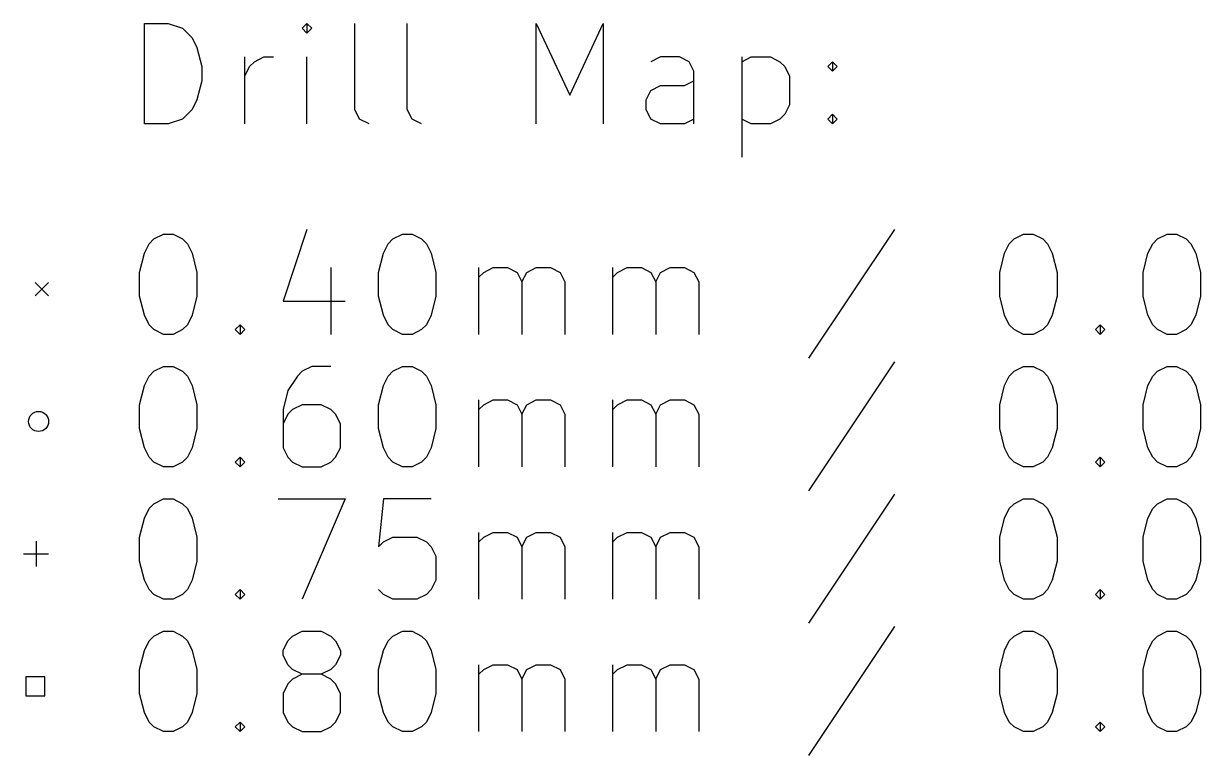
# Model space of a CAD drawing. Extents: x -3 to 140, y -124 to 0.
# Drawn here: x -0.78 to 34.41, y -99.78 to -77.88 of the extents above; entities that cross this region are included whole.
import ezdxf

# ---------------------------------------------------------------- set-up
doc = ezdxf.new("R2010")
doc.units = 0
doc.header["$MEASUREMENT"] = 0
doc.layers.add('BLACK', color=7, linetype='CONTINUOUS')

msp = doc.modelspace()

# ---------------------------------------------------------------- linework, layer by layer
at = {"layer": 'BLACK', "linetype": 'CONTINUOUS'}
for p, q in [((2.83928, -80.8821), (2.83928, -77.8821)), ((2.83928, -77.8821), (3.55357, -77.8821)), ((3.55357, -77.8821), (3.98214, -78.025)), ((3.98214, -78.025), (4.26786, -78.3107)), ((7.69643, -77.8821), (7.55357, -78.025)), ((7.55357, -78.025), (7.69643, -78.1679)), ((7.83928, -78.025), (7.69643, -77.8821)), ((7.69643, -77.8821), (7.69643, -78.1679)), ((7.69643, -78.1679), (7.83928, -78.025)), ((9.125, -80.4536), (9.125, -77.8821)), ((10.6964, -80.4536), (10.6964, -77.8821)), ((14.5536, -80.8821), (14.5536, -77.8821)), ((14.5536, -77.8821), (15.5536, -80.025)), ((15.5536, -80.025), (16.5536, -77.8821)), ((16.5536, -77.8821), (16.5536, -80.8821)), ((4.26786, -78.3107), (4.41071, -78.5964)), ((4.41071, -78.5964), (4.55357, -79.1679)), ((5.83928, -80.8821), (5.83928, -78.8821)), ((5.98214, -79.1679), (6.125, -79.025)), ((6.125, -79.025), (6.41071, -78.8821)), ((6.41071, -78.8821), (6.69643, -78.8821)), ((7.69643, -80.8821), (7.69643, -78.8821)), ((18.2679, -78.8821), (17.9821, -79.025)), ((18.8393, -78.8821), (18.2679, -78.8821)), ((19.125, -79.025), (18.8393, -78.8821)), ((19.2679, -79.3107), (19.125, -79.025)), ((20.6964, -78.8821), (20.6964, -81.8821)), ((20.6964, -79.025), (20.9821, -78.8821)), ((20.9821, -78.8821), (21.5536, -78.8821)), ((21.5536, -78.8821), (21.8393, -79.025)), ((21.8393, -79.025), (21.9821, -79.1679)), ((23.2679, -79.1679), (23.4107, -79.025)), ((23.4107, -79.025), (23.5536, -79.1679)), ((23.4107, -79.025), (23.4107, -79.3107)), ((4.55357, -79.1679), (4.55357, -79.5964)), ((5.83928, -79.4536), (5.98214, -79.1679)), ((19.2679, -80.8821), (19.2679, -79.3107)), ((21.9821, -79.1679), (22.125, -79.4536)), ((22.125, -79.4536), (22.125, -80.3107)), ((23.4107, -79.3107), (23.2679, -79.1679)), ((23.5536, -79.1679), (23.4107, -79.3107)), ((4.55357, -79.5964), (4.41071, -80.1679)), ((17.9821, -79.8821), (18.2679, -79.7393)), ((18.2679, -79.7393), (18.9821, -79.7393)), ((18.9821, -79.7393), (19.2679, -79.5964)), ((4.41071, -80.1679), (4.26786, -80.4536)), ((17.8393, -80.1679), (17.9821, -79.8821)), ((17.8393, -80.4536), (17.8393, -80.1679)), ((4.26786, -80.4536), (3.98214, -80.7393)), ((9.26786, -80.7393), (9.125, -80.4536)), ((10.8393, -80.7393), (10.6964, -80.4536)), ((17.9821, -80.7393), (17.8393, -80.4536)), ((22.125, -80.3107), (21.9821, -80.5964)), ((3.55357, -80.8821), (2.83928, -80.8821)), ((3.98214, -80.7393), (3.55357, -80.8821)), ((9.55357, -80.8821), (9.26786, -80.7393)), ((11.125, -80.8821), (10.8393, -80.7393)), ((18.2679, -80.8821), (17.9821, -80.7393)), ((18.9821, -80.8821), (18.2679, -80.8821)), ((19.2679, -80.7393), (18.9821, -80.8821)), ((20.9821, -80.8821), (20.6964, -80.7393)), ((21.5536, -80.8821), (20.9821, -80.8821)), ((21.8393, -80.7393), (21.5536, -80.8821)), ((21.9821, -80.5964), (21.8393, -80.7393)), ((23.2679, -80.7393), (23.4107, -80.5964)), ((23.4107, -80.8821), (23.2679, -80.7393)), ((23.4107, -80.5964), (23.5536, -80.7393)), ((23.4107, -80.5964), (23.4107, -80.8821)), ((23.5536, -80.7393), (23.4107, -80.8821)), ((7.69643, -84.0393), (6.98214, -86.1821)), ((25.2679, -84.0393), (22.6964, -87.8964)), ((2.98214, -84.4679), (3.125, -84.325)), ((3.125, -84.325), (3.41071, -84.1821)), ((3.41071, -84.1821), (3.69643, -84.1821)), ((3.69643, -84.1821), (3.98214, -84.325)), ((3.98214, -84.325), (4.125, -84.4679)), ((10.125, -84.4679), (10.2679, -84.325)), ((10.2679, -84.325), (10.5536, -84.1821)), ((10.5536, -84.1821), (10.8393, -84.1821)), ((10.8393, -84.1821), (11.125, -84.325)), ((11.125, -84.325), (11.2679, -84.4679)), ((28.6964, -84.4679), (28.8393, -84.325)), ((28.8393, -84.325), (29.125, -84.1821)), ((29.125, -84.1821), (29.4107, -84.1821)), ((29.4107, -84.1821), (29.6964, -84.325)), ((29.6964, -84.325), (29.8393, -84.4679)), ((32.9821, -84.4679), (33.125, -84.325)), ((33.125, -84.325), (33.4107, -84.1821)), ((33.4107, -84.1821), (33.6964, -84.1821)), ((33.6964, -84.1821), (33.9821, -84.325)), ((33.9821, -84.325), (34.125, -84.4679)), ((2.69643, -85.325), (2.83928, -84.7536)), ((2.83928, -84.7536), (2.98214, -84.4679)), ((4.125, -84.4679), (4.26786, -84.7536)), ((4.26786, -84.7536), (4.41071, -85.325)), ((9.83928, -85.325), (9.98214, -84.7536)), ((9.98214, -84.7536), (10.125, -84.4679)), ((11.2679, -84.4679), (11.4107, -84.7536)), ((11.4107, -84.7536), (11.5536, -85.325)), ((28.4107, -85.325), (28.5536, -84.7536)), ((28.5536, -84.7536), (28.6964, -84.4679)), ((29.8393, -84.4679), (29.9821, -84.7536)), ((29.9821, -84.7536), (30.125, -85.325)), ((32.6964, -85.325), (32.8393, -84.7536)), ((32.8393, -84.7536), (32.9821, -84.4679)), ((34.125, -84.4679), (34.2679, -84.7536)), ((34.2679, -84.7536), (34.4107, -85.325)), ((2.69643, -86.0393), (2.69643, -85.325)), ((4.41071, -85.325), (4.41071, -86.0393)), ((8.41071, -85.1821), (8.41071, -87.1821)), ((9.83928, -86.0393), (9.83928, -85.325)), ((11.5536, -85.325), (11.5536, -86.0393)), ((12.8393, -87.1821), (12.8393, -85.1821)), ((12.8393, -85.4679), (12.9821, -85.325)), ((12.9821, -85.325), (13.2679, -85.1821)), ((13.2679, -85.1821), (13.6964, -85.1821)), ((13.6964, -85.1821), (13.9821, -85.325)), ((13.9821, -85.325), (14.125, -85.6107)), ((14.125, -85.6107), (14.2679, -85.325)), ((14.2679, -85.325), (14.5536, -85.1821)), ((14.5536, -85.1821), (14.9821, -85.1821)), ((14.9821, -85.1821), (15.2679, -85.325)), ((15.2679, -85.325), (15.4107, -85.6107)), ((16.8393, -87.1821), (16.8393, -85.1821)), ((16.8393, -85.4679), (16.9821, -85.325)), ((16.9821, -85.325), (17.2679, -85.1821)), ((17.2679, -85.1821), (17.6964, -85.1821)), ((17.6964, -85.1821), (17.9821, -85.325)), ((17.9821, -85.325), (18.125, -85.6107)), ((18.125, -85.6107), (18.2679, -85.325)), ((18.2679, -85.325), (18.5536, -85.1821)), ((18.5536, -85.1821), (18.9821, -85.1821)), ((18.9821, -85.1821), (19.2679, -85.325)), ((19.2679, -85.325), (19.4107, -85.6107)), ((28.4107, -86.0393), (28.4107, -85.325)), ((30.125, -85.325), (30.125, -86.0393)), ((32.6964, -86.0393), (32.6964, -85.325)), ((34.4107, -85.325), (34.4107, -86.0393)), ((-0.425, -85.625), (-0.025, -86.025)), ((-0.025, -85.625), (-0.425, -86.025)), ((14.125, -85.6107), (14.125, -87.1821)), ((15.4107, -85.6107), (15.4107, -87.1821)), ((18.125, -85.6107), (18.125, -87.1821)), ((19.4107, -85.6107), (19.4107, -87.1821)), ((2.83928, -86.6107), (2.69643, -86.0393)), ((4.41071, -86.0393), (4.26786, -86.6107)), ((6.98214, -86.1821), (8.83928, -86.1821)), ((9.98214, -86.6107), (9.83928, -86.0393)), ((11.5536, -86.0393), (11.4107, -86.6107)), ((28.5536, -86.6107), (28.4107, -86.0393)), ((30.125, -86.0393), (29.9821, -86.6107)), ((32.8393, -86.6107), (32.6964, -86.0393)), ((34.4107, -86.0393), (34.2679, -86.6107)), ((2.98214, -86.8964), (2.83928, -86.6107)), ((3.125, -87.0393), (2.98214, -86.8964)), ((4.125, -86.8964), (3.98214, -87.0393)), ((4.26786, -86.6107), (4.125, -86.8964)), ((5.55357, -87.0393), (5.69643, -86.8964)), ((5.69643, -86.8964), (5.83928, -87.0393)), ((5.69643, -86.8964), (5.69643, -87.1821)), ((10.125, -86.8964), (9.98214, -86.6107)), ((10.2679, -87.0393), (10.125, -86.8964)), ((11.2679, -86.8964), (11.125, -87.0393)), ((11.4107, -86.6107), (11.2679, -86.8964)), ((28.6964, -86.8964), (28.5536, -86.6107)), ((28.8393, -87.0393), (28.6964, -86.8964)), ((29.8393, -86.8964), (29.6964, -87.0393)), ((29.9821, -86.6107), (29.8393, -86.8964)), ((31.2679, -87.0393), (31.4107, -86.8964)), ((31.4107, -86.8964), (31.5536, -87.0393)), ((31.4107, -86.8964), (31.4107, -87.1821)), ((32.9821, -86.8964), (32.8393, -86.6107)), ((33.125, -87.0393), (32.9821, -86.8964)), ((34.125, -86.8964), (33.9821, -87.0393)), ((34.2679, -86.6107), (34.125, -86.8964)), ((3.41071, -87.1821), (3.125, -87.0393)), ((3.69643, -87.1821), (3.41071, -87.1821)), ((3.98214, -87.0393), (3.69643, -87.1821)), ((5.69643, -87.1821), (5.55357, -87.0393)), ((5.83928, -87.0393), (5.69643, -87.1821)), ((10.5536, -87.1821), (10.2679, -87.0393)), ((10.8393, -87.1821), (10.5536, -87.1821)), ((11.125, -87.0393), (10.8393, -87.1821)), ((29.125, -87.1821), (28.8393, -87.0393)), ((29.4107, -87.1821), (29.125, -87.1821)), ((29.6964, -87.0393), (29.4107, -87.1821)), ((31.4107, -87.1821), (31.2679, -87.0393)), ((31.5536, -87.0393), (31.4107, -87.1821)), ((33.4107, -87.1821), (33.125, -87.0393)), ((33.6964, -87.1821), (33.4107, -87.1821)), ((33.9821, -87.0393), (33.6964, -87.1821)), ((2.98214, -88.4279), (3.125, -88.285)), ((3.125, -88.285), (3.41071, -88.1421)), ((3.41071, -88.1421), (3.69643, -88.1421)), ((3.69643, -88.1421), (3.98214, -88.285)), ((3.98214, -88.285), (4.125, -88.4279)), ((7.55357, -88.285), (7.41071, -88.4279)), ((7.83928, -88.1421), (7.55357, -88.285)), ((8.41071, -88.1421), (7.83928, -88.1421)), ((10.125, -88.4279), (10.2679, -88.285)), ((10.2679, -88.285), (10.5536, -88.1421)), ((10.5536, -88.1421), (10.8393, -88.1421)), ((10.8393, -88.1421), (11.125, -88.285)), ((11.125, -88.285), (11.2679, -88.4279)), ((25.2679, -87.9993), (22.6964, -91.8564)), ((28.6964, -88.4279), (28.8393, -88.285)), ((28.8393, -88.285), (29.125, -88.1421)), ((29.125, -88.1421), (29.4107, -88.1421)), ((29.4107, -88.1421), (29.6964, -88.285)), ((29.6964, -88.285), (29.8393, -88.4279)), ((32.9821, -88.4279), (33.125, -88.285)), ((33.125, -88.285), (33.4107, -88.1421)), ((33.4107, -88.1421), (33.6964, -88.1421)), ((33.6964, -88.1421), (33.9821, -88.285)), ((33.9821, -88.285), (34.125, -88.4279)), ((2.83928, -88.7136), (2.98214, -88.4279)), ((4.125, -88.4279), (4.26786, -88.7136)), ((7.41071, -88.4279), (7.125, -88.8564)), ((9.98214, -88.7136), (10.125, -88.4279)), ((11.2679, -88.4279), (11.4107, -88.7136)), ((28.5536, -88.7136), (28.6964, -88.4279)), ((29.8393, -88.4279), (29.9821, -88.7136)), ((32.8393, -88.7136), (32.9821, -88.4279)), ((34.125, -88.4279), (34.2679, -88.7136)), ((2.69643, -89.285), (2.83928, -88.7136)), ((4.26786, -88.7136), (4.41071, -89.285)), ((7.125, -88.8564), (6.98214, -89.4279)), ((9.83928, -89.285), (9.98214, -88.7136)), ((11.4107, -88.7136), (11.5536, -89.285)), ((28.4107, -89.285), (28.5536, -88.7136)), ((29.9821, -88.7136), (30.125, -89.285)), ((32.6964, -89.285), (32.8393, -88.7136)), ((34.2679, -88.7136), (34.4107, -89.285)), ((2.69643, -89.9993), (2.69643, -89.285)), ((4.41071, -89.285), (4.41071, -89.9993)), ((7.55357, -89.285), (7.26786, -89.4279)), ((8.125, -89.285), (7.55357, -89.285)), ((8.41071, -89.4279), (8.125, -89.285)), ((9.83928, -89.9993), (9.83928, -89.285)), ((11.5536, -89.285), (11.5536, -89.9993)), ((12.8393, -91.1421), (12.8393, -89.1421)), ((12.8393, -89.4279), (12.9821, -89.285)), ((12.9821, -89.285), (13.2679, -89.1421)), ((13.2679, -89.1421), (13.6964, -89.1421)), ((13.6964, -89.1421), (13.9821, -89.285)), ((13.9821, -89.285), (14.125, -89.5707)), ((14.125, -89.5707), (14.2679, -89.285)), ((14.2679, -89.285), (14.5536, -89.1421)), ((14.5536, -89.1421), (14.9821, -89.1421)), ((14.9821, -89.1421), (15.2679, -89.285)), ((15.2679, -89.285), (15.4107, -89.5707)), ((16.8393, -91.1421), (16.8393, -89.1421)), ((16.8393, -89.4279), (16.9821, -89.285)), ((16.9821, -89.285), (17.2679, -89.1421)), ((17.2679, -89.1421), (17.6964, -89.1421)), ((17.6964, -89.1421), (17.9821, -89.285)), ((17.9821, -89.285), (18.125, -89.5707)), ((18.125, -89.5707), (18.2679, -89.285)), ((18.2679, -89.285), (18.5536, -89.1421)), ((18.5536, -89.1421), (18.9821, -89.1421)), ((18.9821, -89.1421), (19.2679, -89.285)), ((19.2679, -89.285), (19.4107, -89.5707)), ((28.4107, -89.9993), (28.4107, -89.285)), ((30.125, -89.285), (30.125, -89.9993)), ((32.6964, -89.9993), (32.6964, -89.285)), ((34.4107, -89.285), (34.4107, -89.9993)), ((6.98214, -89.4279), (6.98214, -90.5707)), ((7.125, -89.5707), (6.98214, -89.8564)), ((7.26786, -89.4279), (7.125, -89.5707)), ((8.55357, -89.5707), (8.41071, -89.4279)), ((8.69643, -89.8564), (8.55357, -89.5707)), ((14.125, -89.5707), (14.125, -91.1421)), ((15.4107, -89.5707), (15.4107, -91.1421)), ((18.125, -89.5707), (18.125, -91.1421)), ((19.4107, -89.5707), (19.4107, -91.1421)), ((2.83928, -90.5707), (2.69643, -89.9993)), ((4.41071, -89.9993), (4.26786, -90.5707)), ((8.69643, -90.5707), (8.69643, -89.8564)), ((9.98214, -90.5707), (9.83928, -89.9993)), ((11.5536, -89.9993), (11.4107, -90.5707)), ((28.5536, -90.5707), (28.4107, -89.9993)), ((30.125, -89.9993), (29.9821, -90.5707)), ((32.8393, -90.5707), (32.6964, -89.9993)), ((34.4107, -89.9993), (34.2679, -90.5707)), ((2.98214, -90.8564), (2.83928, -90.5707)), ((4.26786, -90.5707), (4.125, -90.8564)), ((6.98214, -90.5707), (7.125, -90.8564)), ((8.55357, -90.8564), (8.69643, -90.5707)), ((10.125, -90.8564), (9.98214, -90.5707)), ((11.4107, -90.5707), (11.2679, -90.8564)), ((28.6964, -90.8564), (28.5536, -90.5707)), ((29.9821, -90.5707), (29.8393, -90.8564)), ((32.9821, -90.8564), (32.8393, -90.5707)), ((34.2679, -90.5707), (34.125, -90.8564)), ((3.125, -90.9993), (2.98214, -90.8564)), ((3.41071, -91.1421), (3.125, -90.9993)), ((3.98214, -90.9993), (3.69643, -91.1421)), ((4.125, -90.8564), (3.98214, -90.9993)), ((5.55357, -90.9993), (5.69643, -90.8564)), ((5.69643, -91.1421), (5.55357, -90.9993)), ((5.69643, -90.8564), (5.83928, -90.9993)), ((5.69643, -90.8564), (5.69643, -91.1421)), ((5.83928, -90.9993), (5.69643, -91.1421)), ((7.125, -90.8564), (7.26786, -90.9993)), ((7.26786, -90.9993), (7.55357, -91.1421)), ((8.125, -91.1421), (8.41071, -90.9993)), ((8.41071, -90.9993), (8.55357, -90.8564)), ((10.2679, -90.9993), (10.125, -90.8564)), ((10.5536, -91.1421), (10.2679, -90.9993)), ((11.125, -90.9993), (10.8393, -91.1421)), ((11.2679, -90.8564), (11.125, -90.9993)), ((28.8393, -90.9993), (28.6964, -90.8564)), ((29.125, -91.1421), (28.8393, -90.9993)), ((29.6964, -90.9993), (29.4107, -91.1421)), ((29.8393, -90.8564), (29.6964, -90.9993)), ((31.2679, -90.9993), (31.4107, -90.8564)), ((31.4107, -91.1421), (31.2679, -90.9993)), ((31.4107, -90.8564), (31.5536, -90.9993)), ((31.4107, -90.8564), (31.4107, -91.1421)), ((31.5536, -90.9993), (31.4107, -91.1421)), ((33.125, -90.9993), (32.9821, -90.8564)), ((33.4107, -91.1421), (33.125, -90.9993)), ((33.9821, -90.9993), (33.6964, -91.1421)), ((34.125, -90.8564), (33.9821, -90.9993)), ((3.69643, -91.1421), (3.41071, -91.1421)), ((7.55357, -91.1421), (8.125, -91.1421)), ((10.8393, -91.1421), (10.5536, -91.1421)), ((29.4107, -91.1421), (29.125, -91.1421)), ((33.6964, -91.1421), (33.4107, -91.1421)), ((3.125, -92.245), (3.41071, -92.1021)), ((3.41071, -92.1021), (3.69643, -92.1021)), ((3.69643, -92.1021), (3.98214, -92.245)), ((6.83928, -92.1021), (8.83928, -92.1021)), ((8.83928, -92.1021), (7.55357, -95.1021)), ((9.98214, -92.1021), (9.83928, -93.5307)), ((11.4107, -92.1021), (9.98214, -92.1021)), ((25.2679, -91.9593), (22.6964, -95.8164)), ((28.8393, -92.245), (29.125, -92.1021)), ((29.125, -92.1021), (29.4107, -92.1021)), ((29.4107, -92.1021), (29.6964, -92.245)), ((33.125, -92.245), (33.4107, -92.1021)), ((33.4107, -92.1021), (33.6964, -92.1021)), ((33.6964, -92.1021), (33.9821, -92.245)), ((2.83928, -92.6736), (2.98214, -92.3879)), ((2.98214, -92.3879), (3.125, -92.245)), ((3.98214, -92.245), (4.125, -92.3879)), ((4.125, -92.3879), (4.26786, -92.6736)), ((28.5536, -92.6736), (28.6964, -92.3879)), ((28.6964, -92.3879), (28.8393, -92.245)), ((29.6964, -92.245), (29.8393, -92.3879)), ((29.8393, -92.3879), (29.9821, -92.6736)), ((32.8393, -92.6736), (32.9821, -92.3879)), ((32.9821, -92.3879), (33.125, -92.245)), ((33.9821, -92.245), (34.125, -92.3879)), ((34.125, -92.3879), (34.2679, -92.6736)), ((2.69643, -93.245), (2.83928, -92.6736)), ((4.26786, -92.6736), (4.41071, -93.245)), ((28.4107, -93.245), (28.5536, -92.6736)), ((29.9821, -92.6736), (30.125, -93.245)), ((32.6964, -93.245), (32.8393, -92.6736)), ((34.2679, -92.6736), (34.4107, -93.245)), ((12.8393, -95.1021), (12.8393, -93.1021)), ((12.9821, -93.245), (13.2679, -93.1021)), ((13.2679, -93.1021), (13.6964, -93.1021)), ((13.6964, -93.1021), (13.9821, -93.245)), ((14.2679, -93.245), (14.5536, -93.1021)), ((14.5536, -93.1021), (14.9821, -93.1021)), ((14.9821, -93.1021), (15.2679, -93.245)), ((16.8393, -95.1021), (16.8393, -93.1021)), ((16.9821, -93.245), (17.2679, -93.1021)), ((17.2679, -93.1021), (17.6964, -93.1021)), ((17.6964, -93.1021), (17.9821, -93.245)), ((18.2679, -93.245), (18.5536, -93.1021)), ((18.5536, -93.1021), (18.9821, -93.1021)), ((18.9821, -93.1021), (19.2679, -93.245)), ((-0.4, -93.37), (-0.4, -94.12)), ((2.69643, -93.9593), (2.69643, -93.245)), ((4.41071, -93.245), (4.41071, -93.9593)), ((9.83928, -93.5307), (9.98214, -93.3879)), ((9.98214, -93.3879), (10.2679, -93.245)), ((10.2679, -93.245), (10.9821, -93.245)), ((10.9821, -93.245), (11.2679, -93.3879)), ((11.2679, -93.3879), (11.4107, -93.5307)), ((11.4107, -93.5307), (11.5536, -93.8164)), ((12.8393, -93.3879), (12.9821, -93.245)), ((13.9821, -93.245), (14.125, -93.5307)), ((14.125, -93.5307), (14.2679, -93.245)), ((14.125, -93.5307), (14.125, -95.1021)), ((15.2679, -93.245), (15.4107, -93.5307)), ((15.4107, -93.5307), (15.4107, -95.1021)), ((16.8393, -93.3879), (16.9821, -93.245)), ((17.9821, -93.245), (18.125, -93.5307)), ((18.125, -93.5307), (18.2679, -93.245)), ((18.125, -93.5307), (18.125, -95.1021)), ((19.2679, -93.245), (19.4107, -93.5307)), ((19.4107, -93.5307), (19.4107, -95.1021)), ((28.4107, -93.9593), (28.4107, -93.245)), ((30.125, -93.245), (30.125, -93.9593)), ((32.6964, -93.9593), (32.6964, -93.245)), ((34.4107, -93.245), (34.4107, -93.9593)), ((-0.775, -93.745), (-0.025, -93.745)), ((11.5536, -93.8164), (11.5536, -94.5307)), ((2.83928, -94.5307), (2.69643, -93.9593)), ((4.41071, -93.9593), (4.26786, -94.5307)), ((28.5536, -94.5307), (28.4107, -93.9593)), ((30.125, -93.9593), (29.9821, -94.5307)), ((32.8393, -94.5307), (32.6964, -93.9593)), ((34.4107, -93.9593), (34.2679, -94.5307)), ((2.98214, -94.8164), (2.83928, -94.5307)), ((4.26786, -94.5307), (4.125, -94.8164)), ((11.5536, -94.5307), (11.4107, -94.8164)), ((28.6964, -94.8164), (28.5536, -94.5307)), ((29.9821, -94.5307), (29.8393, -94.8164)), ((32.9821, -94.8164), (32.8393, -94.5307)), ((34.2679, -94.5307), (34.125, -94.8164)), ((3.125, -94.9593), (2.98214, -94.8164)), ((3.41071, -95.1021), (3.125, -94.9593)), ((3.98214, -94.9593), (3.69643, -95.1021)), ((4.125, -94.8164), (3.98214, -94.9593)), ((5.55357, -94.9593), (5.69643, -94.8164)), ((5.69643, -95.1021), (5.55357, -94.9593)), ((5.69643, -94.8164), (5.83928, -94.9593)), ((5.69643, -94.8164), (5.69643, -95.1021)), ((5.83928, -94.9593), (5.69643, -95.1021)), ((9.98214, -94.9593), (9.83928, -94.8164)), ((10.2679, -95.1021), (9.98214, -94.9593)), ((11.2679, -94.9593), (10.9821, -95.1021)), ((11.4107, -94.8164), (11.2679, -94.9593)), ((28.8393, -94.9593), (28.6964, -94.8164)), ((29.125, -95.1021), (28.8393, -94.9593)), ((29.6964, -94.9593), (29.4107, -95.1021)), ((29.8393, -94.8164), (29.6964, -94.9593)), ((31.2679, -94.9593), (31.4107, -94.8164)), ((31.4107, -95.1021), (31.2679, -94.9593)), ((31.4107, -94.8164), (31.5536, -94.9593)), ((31.4107, -94.8164), (31.4107, -95.1021)), ((31.5536, -94.9593), (31.4107, -95.1021)), ((33.125, -94.9593), (32.9821, -94.8164)), ((33.4107, -95.1021), (33.125, -94.9593)), ((33.9821, -94.9593), (33.6964, -95.1021)), ((34.125, -94.8164), (33.9821, -94.9593)), ((3.69643, -95.1021), (3.41071, -95.1021)), ((10.9821, -95.1021), (10.2679, -95.1021)), ((29.4107, -95.1021), (29.125, -95.1021)), ((33.6964, -95.1021), (33.4107, -95.1021)), ((25.2679, -95.9193), (22.6964, -99.7764)), ((2.83928, -96.6336), (2.98214, -96.3479)), ((2.98214, -96.3479), (3.125, -96.205)), ((3.125, -96.205), (3.41071, -96.0621)), ((3.41071, -96.0621), (3.69643, -96.0621)), ((3.69643, -96.0621), (3.98214, -96.205)), ((3.98214, -96.205), (4.125, -96.3479)), ((4.125, -96.3479), (4.26786, -96.6336)), ((6.98214, -96.6336), (7.125, -96.3479)), ((7.125, -96.3479), (7.26786, -96.205)), ((7.26786, -96.205), (7.55357, -96.0621)), ((7.55357, -96.0621), (8.125, -96.0621)), ((8.125, -96.0621), (8.41071, -96.205)), ((8.41071, -96.205), (8.55357, -96.3479)), ((8.55357, -96.3479), (8.69643, -96.6336)), ((9.98214, -96.6336), (10.125, -96.3479)), ((10.125, -96.3479), (10.2679, -96.205)), ((10.2679, -96.205), (10.5536, -96.0621)), ((10.5536, -96.0621), (10.8393, -96.0621)), ((10.8393, -96.0621), (11.125, -96.205)), ((11.125, -96.205), (11.2679, -96.3479)), ((11.2679, -96.3479), (11.4107, -96.6336)), ((28.5536, -96.6336), (28.6964, -96.3479)), ((28.6964, -96.3479), (28.8393, -96.205)), ((28.8393, -96.205), (29.125, -96.0621)), ((29.125, -96.0621), (29.4107, -96.0621)), ((29.4107, -96.0621), (29.6964, -96.205)), ((29.6964, -96.205), (29.8393, -96.3479)), ((29.8393, -96.3479), (29.9821, -96.6336)), ((32.8393, -96.6336), (32.9821, -96.3479)), ((32.9821, -96.3479), (33.125, -96.205)), ((33.125, -96.205), (33.4107, -96.0621)), ((33.4107, -96.0621), (33.6964, -96.0621)), ((33.6964, -96.0621), (33.9821, -96.205)), ((33.9821, -96.205), (34.125, -96.3479)), ((34.125, -96.3479), (34.2679, -96.6336)), ((2.69643, -97.205), (2.83928, -96.6336)), ((4.26786, -96.6336), (4.41071, -97.205)), ((6.98214, -96.7764), (6.98214, -96.6336)), ((8.69643, -96.6336), (8.69643, -96.7764)), ((9.83928, -97.205), (9.98214, -96.6336)), ((11.4107, -96.6336), (11.5536, -97.205)), ((28.4107, -97.205), (28.5536, -96.6336)), ((29.9821, -96.6336), (30.125, -97.205)), ((32.6964, -97.205), (32.8393, -96.6336)), ((34.2679, -96.6336), (34.4107, -97.205)), ((7.125, -97.0621), (6.98214, -96.7764)), ((7.26786, -97.205), (7.125, -97.0621)), ((8.55357, -97.0621), (8.41071, -97.205)), ((8.69643, -96.7764), (8.55357, -97.0621)), ((12.8393, -99.0621), (12.8393, -97.0621)), ((12.9821, -97.205), (13.2679, -97.0621)), ((13.2679, -97.0621), (13.6964, -97.0621)), ((13.6964, -97.0621), (13.9821, -97.205)), ((14.2679, -97.205), (14.5536, -97.0621)), ((14.5536, -97.0621), (14.9821, -97.0621)), ((14.9821, -97.0621), (15.2679, -97.205)), ((16.8393, -99.0621), (16.8393, -97.0621)), ((16.9821, -97.205), (17.2679, -97.0621)), ((17.2679, -97.0621), (17.6964, -97.0621)), ((17.6964, -97.0621), (17.9821, -97.205)), ((18.2679, -97.205), (18.5536, -97.0621)), ((18.5536, -97.0621), (18.9821, -97.0621)), ((18.9821, -97.0621), (19.2679, -97.205)), ((-0.14216, -97.4222), (-0.70785, -97.4222)), ((-0.70785, -97.4222), (-0.70785, -97.9878)), ((-0.14216, -97.9878), (-0.14216, -97.4222)), ((2.69643, -97.9193), (2.69643, -97.205)), ((4.41071, -97.205), (4.41071, -97.9193)), ((7.55357, -97.3479), (7.26786, -97.205)), ((7.55357, -97.3479), (7.26786, -97.4907)), ((8.125, -97.3479), (7.55357, -97.3479)), ((8.41071, -97.205), (8.125, -97.3479)), ((8.41071, -97.4907), (8.125, -97.3479)), ((9.83928, -97.9193), (9.83928, -97.205)), ((11.5536, -97.205), (11.5536, -97.9193)), ((12.8393, -97.3479), (12.9821, -97.205)), ((13.9821, -97.205), (14.125, -97.4907)), ((14.125, -97.4907), (14.2679, -97.205)), ((15.2679, -97.205), (15.4107, -97.4907)), ((16.8393, -97.3479), (16.9821, -97.205)), ((17.9821, -97.205), (18.125, -97.4907)), ((18.125, -97.4907), (18.2679, -97.205)), ((19.2679, -97.205), (19.4107, -97.4907)), ((28.4107, -97.9193), (28.4107, -97.205)), ((30.125, -97.205), (30.125, -97.9193)), ((32.6964, -97.9193), (32.6964, -97.205)), ((34.4107, -97.205), (34.4107, -97.9193)), ((7.125, -97.6336), (6.98214, -97.9193)), ((7.26786, -97.4907), (7.125, -97.6336)), ((8.55357, -97.6336), (8.41071, -97.4907)), ((8.69643, -97.9193), (8.55357, -97.6336)), ((14.125, -97.4907), (14.125, -99.0621)), ((15.4107, -97.4907), (15.4107, -99.0621)), ((18.125, -97.4907), (18.125, -99.0621)), ((19.4107, -97.4907), (19.4107, -99.0621)), ((-0.70785, -97.9878), (-0.14216, -97.9878)), ((2.83928, -98.4907), (2.69643, -97.9193)), ((4.41071, -97.9193), (4.26786, -98.4907)), ((6.98214, -97.9193), (6.98214, -98.4907)), ((8.69643, -98.4907), (8.69643, -97.9193)), ((9.98214, -98.4907), (9.83928, -97.9193)), ((11.5536, -97.9193), (11.4107, -98.4907)), ((28.5536, -98.4907), (28.4107, -97.9193)), ((30.125, -97.9193), (29.9821, -98.4907)), ((32.8393, -98.4907), (32.6964, -97.9193)), ((34.4107, -97.9193), (34.2679, -98.4907)), ((2.98214, -98.7764), (2.83928, -98.4907)), ((4.26786, -98.4907), (4.125, -98.7764)), ((6.98214, -98.4907), (7.125, -98.7764)), ((8.55357, -98.7764), (8.69643, -98.4907)), ((10.125, -98.7764), (9.98214, -98.4907)), ((11.4107, -98.4907), (11.2679, -98.7764)), ((28.6964, -98.7764), (28.5536, -98.4907)), ((29.9821, -98.4907), (29.8393, -98.7764)), ((32.9821, -98.7764), (32.8393, -98.4907)), ((34.2679, -98.4907), (34.125, -98.7764)), ((3.125, -98.9193), (2.98214, -98.7764)), ((4.125, -98.7764), (3.98214, -98.9193)), ((5.55357, -98.9193), (5.69643, -98.7764)), ((5.69643, -98.7764), (5.83928, -98.9193)), ((5.69643, -98.7764), (5.69643, -99.0621)), ((7.125, -98.7764), (7.26786, -98.9193)), ((8.41071, -98.9193), (8.55357, -98.7764)), ((10.2679, -98.9193), (10.125, -98.7764)), ((11.2679, -98.7764), (11.125, -98.9193)), ((28.8393, -98.9193), (28.6964, -98.7764)), ((29.8393, -98.7764), (29.6964, -98.9193)), ((31.2679, -98.9193), (31.4107, -98.7764)), ((31.4107, -98.7764), (31.5536, -98.9193)), ((31.4107, -98.7764), (31.4107, -99.0621)), ((33.125, -98.9193), (32.9821, -98.7764)), ((34.125, -98.7764), (33.9821, -98.9193)), ((3.41071, -99.0621), (3.125, -98.9193)), ((3.69643, -99.0621), (3.41071, -99.0621)), ((3.98214, -98.9193), (3.69643, -99.0621)), ((5.69643, -99.0621), (5.55357, -98.9193)), ((5.83928, -98.9193), (5.69643, -99.0621)), ((7.26786, -98.9193), (7.55357, -99.0621)), ((7.55357, -99.0621), (8.125, -99.0621)), ((8.125, -99.0621), (8.41071, -98.9193)), ((10.5536, -99.0621), (10.2679, -98.9193)), ((10.8393, -99.0621), (10.5536, -99.0621)), ((11.125, -98.9193), (10.8393, -99.0621)), ((29.125, -99.0621), (28.8393, -98.9193)), ((29.4107, -99.0621), (29.125, -99.0621)), ((29.6964, -98.9193), (29.4107, -99.0621)), ((31.4107, -99.0621), (31.2679, -98.9193)), ((31.5536, -98.9193), (31.4107, -99.0621)), ((33.4107, -99.0621), (33.125, -98.9193)), ((33.6964, -99.0621), (33.4107, -99.0621)), ((33.9821, -98.9193), (33.6964, -99.0621))]:
    msp.add_line(p, q, dxfattribs=at)
at = {"layer": 'BLACK'}
msp.add_circle((-0.325, -89.785), 0.3, dxfattribs=at)

doc.saveas('drawing.dxf')
